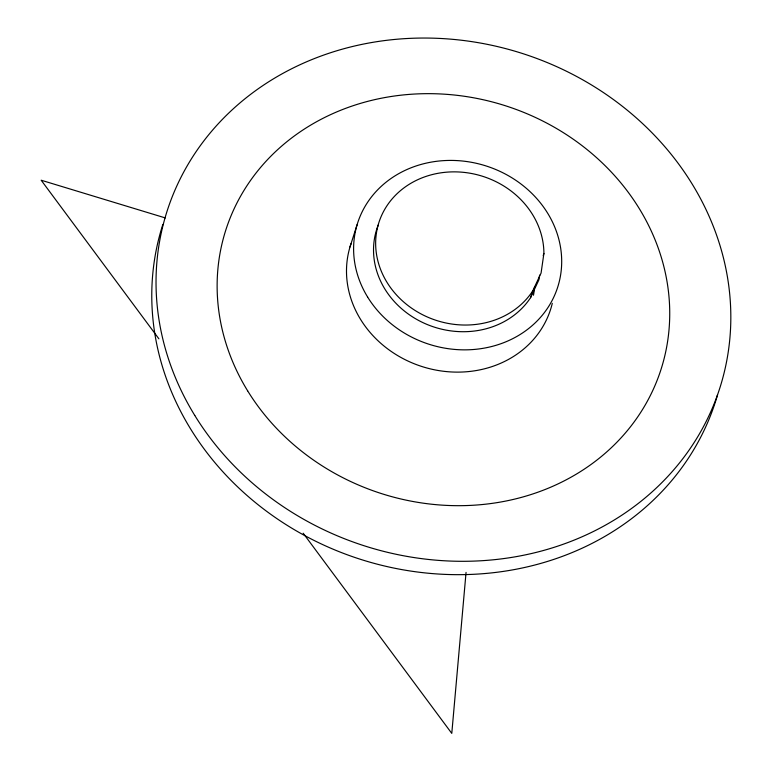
<?xml version="1.0" encoding="UTF-8"?>
<svg xmlns="http://www.w3.org/2000/svg" width="772" height="772" viewBox="0 0 772 772"><rect width="100%" height="100%" fill="white"/><g stroke="black" fill="none" stroke-linecap="round" stroke-linejoin="round"><path stroke-width="1.16" d="M466.056 572.409L451.784 733.4L303.184 533.211M539.609 275.122L538.943 279.734L530.576 297.664A84.939 75.685 17.7 0 1 422.622 322.474A84.939 75.685 17.7 0 1 378.251 225.038M532.709 290.986A84.939 75.685 17.7 0 1 395.418 293.746A84.939 75.685 17.7 0 1 430.873 174.926A84.939 75.685 17.7 0 1 543.903 253.448L541.076 273.056L532.709 290.986L530.576 297.664M349.996 246.972L357.098 224.7M543.198 255.667L543.903 253.448M165.314 217.926L41.177 180.223L158.897 338.831M717.555 394.83A290.175 258.543 17.7 0 1 363.979 560.414A290.175 258.543 17.7 0 1 162.834 224.498M534.513 287.068A84.939 75.685 17.7 0 1 533.481 295.222M552.289 303.348A105.05 93.605 17.7 0 1 424.397 367.289A105.05 93.605 17.7 0 1 351.057 243.662M194.776 415.442A290.175 258.543 17.7 0 0 692.561 444.981A290.175 258.543 17.7 0 0 442.954 38.6A290.175 258.543 17.7 0 0 194.776 415.442M247.638 390.835A228.493 203.586 17.7 0 0 639.602 414.091A228.493 203.586 17.7 0 0 443.06 94.097A228.493 203.586 17.7 0 0 247.638 390.835M367.626 297.046A105.05 93.605 17.7 0 0 547.84 307.738A105.05 93.605 17.7 0 0 457.478 160.615A105.05 93.605 17.7 0 0 367.626 297.046"/></g></svg>
